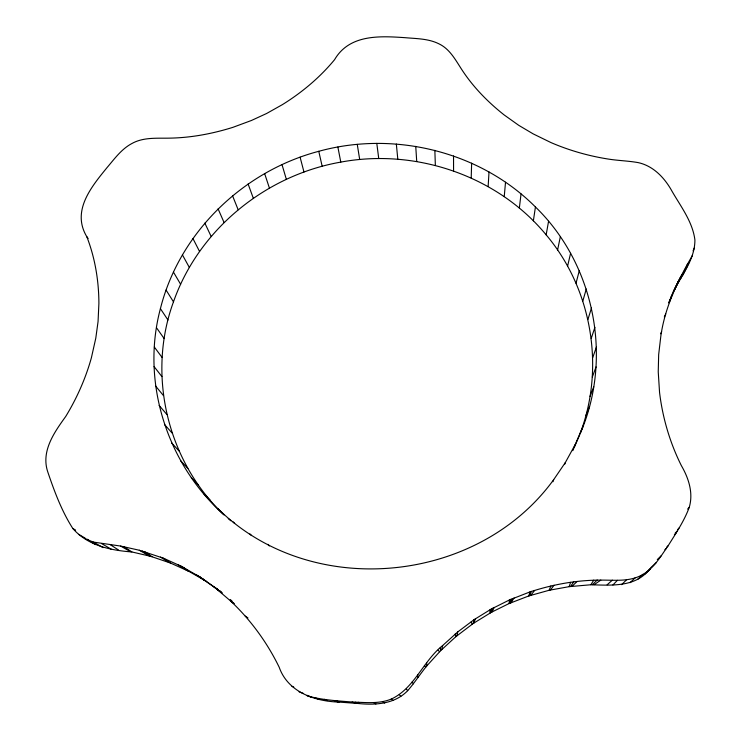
<?xml version="1.0" encoding="UTF-8"?>
<svg xmlns="http://www.w3.org/2000/svg" width="741" height="741" viewBox="0 0 741 741"><rect width="100%" height="100%" fill="white"/><g stroke="black" fill="none" stroke-linecap="round" stroke-linejoin="round"><path stroke-width="1.11" d="M580.24 433.466C613.094 357.94 594.578 264.305 535.437 206.971C479.927 151.331 394.156 130.536 318.769 151.303C243.224 171.143 179.507 232.433 160.408 308.664C140.651 382.504 167.281 464.403 224.078 514.902C167.42 461.699 146.672 374.844 173.477 301.846C198.783 229.497 265.667 175.191 340.786 162.112C415.72 148.117 497.396 175.71 546.154 234.851C591.772 288.851 605.24 367.277 580.194 433.383M471.202 177.988L471.637 163.168M670.901 297.187C678.775 278.125 694.928 261.564 694.91 240.001C692.668 221.939 681.025 206.841 672.152 191.474C664.825 178.118 653.608 165.984 638.186 162.612C628.312 160.862 618.244 160.64 608.342 159.074C588.641 155.981 569.329 150.479 551.008 142.596L533.14 133.862L518.774 125.349L504.167 114.948C488.115 102.258 473.527 87.447 462.254 70.312C455.724 60.41 450.028 48.999 438.718 43.728C428.289 38.578 416.433 38.699 405.095 37.68C379.642 35.948 349.446 34.206 334.571 59.678C319.89 77.472 301.985 92.468 282.423 104.611L266.649 113.475L251.449 120.477L232.906 127.341C212.398 133.76 191.002 137.789 169.476 138.141C156.786 138.4 143.365 137.076 131.833 143.55C121.441 149.08 114.522 158.833 107.056 167.577C91.254 186.964 71.321 210.963 86.827 236.74C95.061 257.979 98.831 280.802 98.896 303.532L98.062 321.538L95.784 338.202L91.393 357.773C85.641 378.419 76.888 398.176 65.727 416.461C54.149 432.503 40.625 451.556 47.924 472.378C54.519 491.746 61.753 511.207 72.822 528.5C87.623 545.524 110.381 550.341 131.852 551.943L150.747 556.343L170.449 563.021L188.881 571.357L205.35 580.749L217.798 589.484M488.143 186.575L489.014 171.94M504.232 196.624L505.529 182.212M85.567 538.957L93.338 542.079L120.635 546.071L139.289 550.239L163.4 558.186L180.989 566.133L199.292 576.609L215.353 587.965L230.368 600.794C250.532 619.717 267.093 642.382 279.19 667.233C287.879 692.131 314.962 701.394 339.091 702.088L358.7 703.533C375.835 705.312 395.064 703.876 407.689 690.668C414.571 682.822 420.184 673.986 426.788 665.918L440.663 650.617L455.798 636.714L473.277 623.44L491.348 612.307L509.039 603.563L509.447 599.951L529.908 591.939C552.749 584.464 576.748 580.064 600.821 580.11C615.049 579.999 630.295 582.111 643.086 574.303C654.331 567.699 660.861 556.074 668.16 545.719C675.848 533.372 684.147 521.136 689.223 507.418C693.539 493.006 688.639 478.149 681.359 465.617C669.929 442.729 662.593 417.822 659.555 392.424L658.24 371.889L658.666 354.606L660.833 336.127C664.936 307.033 677.867 280.45 692.502 255.376M519.348 208.073L521.043 193.92M490.699 612.668L491.237 609.065L509.447 599.951M533.363 220.846L535.437 206.971M546.154 234.851L548.562 221.29M473.277 623.44L473.944 619.763L491.237 609.065M557.593 249.986L560.326 236.777M456.91 635.787L457.725 631.943L473.944 619.763M567.587 266.139L570.589 253.311M441.71 649.625L442.692 645.504L457.725 631.943M576.035 283.201L579.267 270.771M686.314 268.223L687.435 264M509.039 603.563L528.796 595.949L529.908 591.939M582.834 301.022L586.27 289.018M587.919 319.473L591.513 307.913M509.706 603.248L510.966 599.237M491.348 612.307L492.7 608.25M591.235 338.396L594.921 327.309M528.796 595.949L549.109 590.271L569.144 586.659L570.589 582.333M473.888 623.042L475.324 618.865M592.707 357.644L596.449 347.029M552.925 481.743L553.684 479.659L565.346 462.541L575.238 444.517L583.306 425.769M592.318 377.039L596.07 366.906M590.049 396.416L593.745 386.783M564.596 464.477L565.346 462.541M585.89 415.608L589.493 406.457M572.812 450.667L575.238 444.517M549.109 590.271L550.859 585.983M574.182 447.638L579.86 434.43M529.472 595.708L531.454 591.392M660.685 333.793L661.639 331.718M669.716 300.281L672.633 294.131M664.316 317.009L665.751 313.971M673.198 292.047L678.682 280.57M693.067 250.819L694.512 247.818M668.623 302.791L671.457 296.891M673.81 290.843L680.062 277.856M682.85 275.087L688.954 262.407M510.392 602.952L512.503 598.571M492.005 611.964L494.191 607.472M680.219 279.477L686.657 266.241M674.532 289.62L681.692 275.096M668.966 302.708L670.512 299.633M569.144 586.659L590.873 584.76L593.763 580.138M511.077 602.683L514.059 597.968M570.551 586.437L573.775 581.815M307.117 695.79C321.705 700.05 337.044 700.764 352.114 702.033C365.22 702.403 378.836 704.182 391.304 699.069C414.617 688.167 423.055 661.055 442.692 645.504M550.498 589.947L554.018 585.26M530.862 595.292L534.594 590.457M553.684 479.659C477.408 584.834 310.442 600.414 217.724 508.437M677.543 529.695L679.006 528.055M590.873 584.76C611.362 585.288 636.186 587.557 649.866 568.68M612.909 584.982L617.41 580.314M687.62 509.076L689.223 507.418M675.107 533.224L677.524 530.778M666.705 547.201L668.16 545.719M621.625 584.668L626.377 579.981M592.392 584.705L597.2 580.018M657.295 559.575L661.185 555.778M630.054 582.695L635.046 577.952M572.024 586.288L577.128 581.49M637.881 579.147L643.086 574.303M650.589 567.902L656.146 562.752M644.809 574.155L650.209 569.171M664.881 549.757L666.446 548.321M674.366 534.826L675.922 533.427M607.12 584.806L612.335 580.157M593.995 584.751L600.821 580.11M352.114 702.033L356.245 703.441M333.867 700.523L337.868 701.968M299.077 691.835L303.412 693.437M315.777 698.087L319.649 699.513M291.954 686.37L293.769 687.074M324.539 699.319L327.226 700.588M307.32 695.354L311.229 697.281M139.289 550.239L149.376 556M120.635 546.071L130.435 551.684M78.648 534.372L85.067 538.049M86.892 539.096L88.725 540.143M93.338 542.079L103.045 547.655M72.822 528.5L75.61 530.111M373.668 702.644L375.928 703.95M101.656 543.616L111.15 549.146M355.328 702.218L357.468 703.505M337.072 700.847L339.091 702.088M160.528 557.056L169.18 562.521M178.146 564.79L187.01 570.431M142.392 551.008L150.747 556.343M217.863 590.012L222.337 592.883M110.159 544.607L118.514 550.007M123.84 546.654L131.852 551.943M382.652 701.727L384.662 703.061M90.652 541.421L95.478 544.607M196.532 574.942L204.738 580.398M216.631 588.965L220.096 591.272M231.553 601.868L234.212 603.646M180.989 566.133L188.27 571.033M197.921 575.757L205.35 580.749M199.292 576.609L206.544 581.537M215.353 587.965L217.891 589.688M219.669 590.809L221.281 591.985M214.047 587.002L217.798 589.567M245.252 616.104L247.976 617.966M163.4 558.186L170.449 563.021M182.369 566.874L188.881 571.357M230.368 600.794L233.795 603.165M145.319 551.952L152.044 556.76M391.304 699.069L393.073 700.477M230.229 599.497L231.979 601.007M228.256 518.552L230.766 520.738M437.987 650.227L439.635 651.71M399.297 694.762L400.844 696.29M203.738 493.654L210.444 500.49M233.165 521.905L234.656 523.433M191.335 477.704L198.347 484.947M180.609 460.745L187.881 468.405M249.949 533.918L251.523 535.576M171.625 442.933L179.1 451.037M267.918 544.348L269.363 545.932M164.446 424.445L172.088 433.003M159.12 405.447L166.864 414.469M424.426 665.455L425.806 667.104M155.656 386.107L163.465 395.601M406.337 688.982L407.689 690.668M154.072 366.591L161.89 376.558M154.35 347.075L162.131 357.505M86.827 236.74L88.105 238.491M156.481 327.717L164.169 338.6M160.408 308.664L167.966 320.001M412.172 681.933L413.348 683.813M166.086 290.074L173.477 301.846M173.45 272.095L180.619 284.285M182.416 254.867L189.344 267.455M192.919 238.5L199.551 251.468M204.84 223.124L211.157 236.444M218.086 208.851L224.06 222.504M232.554 195.781L238.148 209.731M248.115 184.009L253.302 198.227M264.639 173.598L269.409 188.057M471.276 621.699L472.1 624.293M282.015 164.641L286.341 179.313M300.105 157.194L303.977 172.042M318.769 151.303L322.168 166.29M455.215 634.027L455.798 636.714M337.868 147.024L340.786 162.112M357.255 144.365L359.691 159.528M417.563 674.486L418.017 677.376M376.798 143.365L378.744 158.555M440.311 647.745L440.663 650.617M358.551 702.273L358.7 703.533M396.342 144.032L397.806 159.222M489.801 609.926L490.07 613.048M415.747 146.357L416.72 161.51M426.64 662.769L426.788 665.918M434.856 150.34L435.356 165.419M453.538 155.962L453.566 170.921"/></g></svg>
